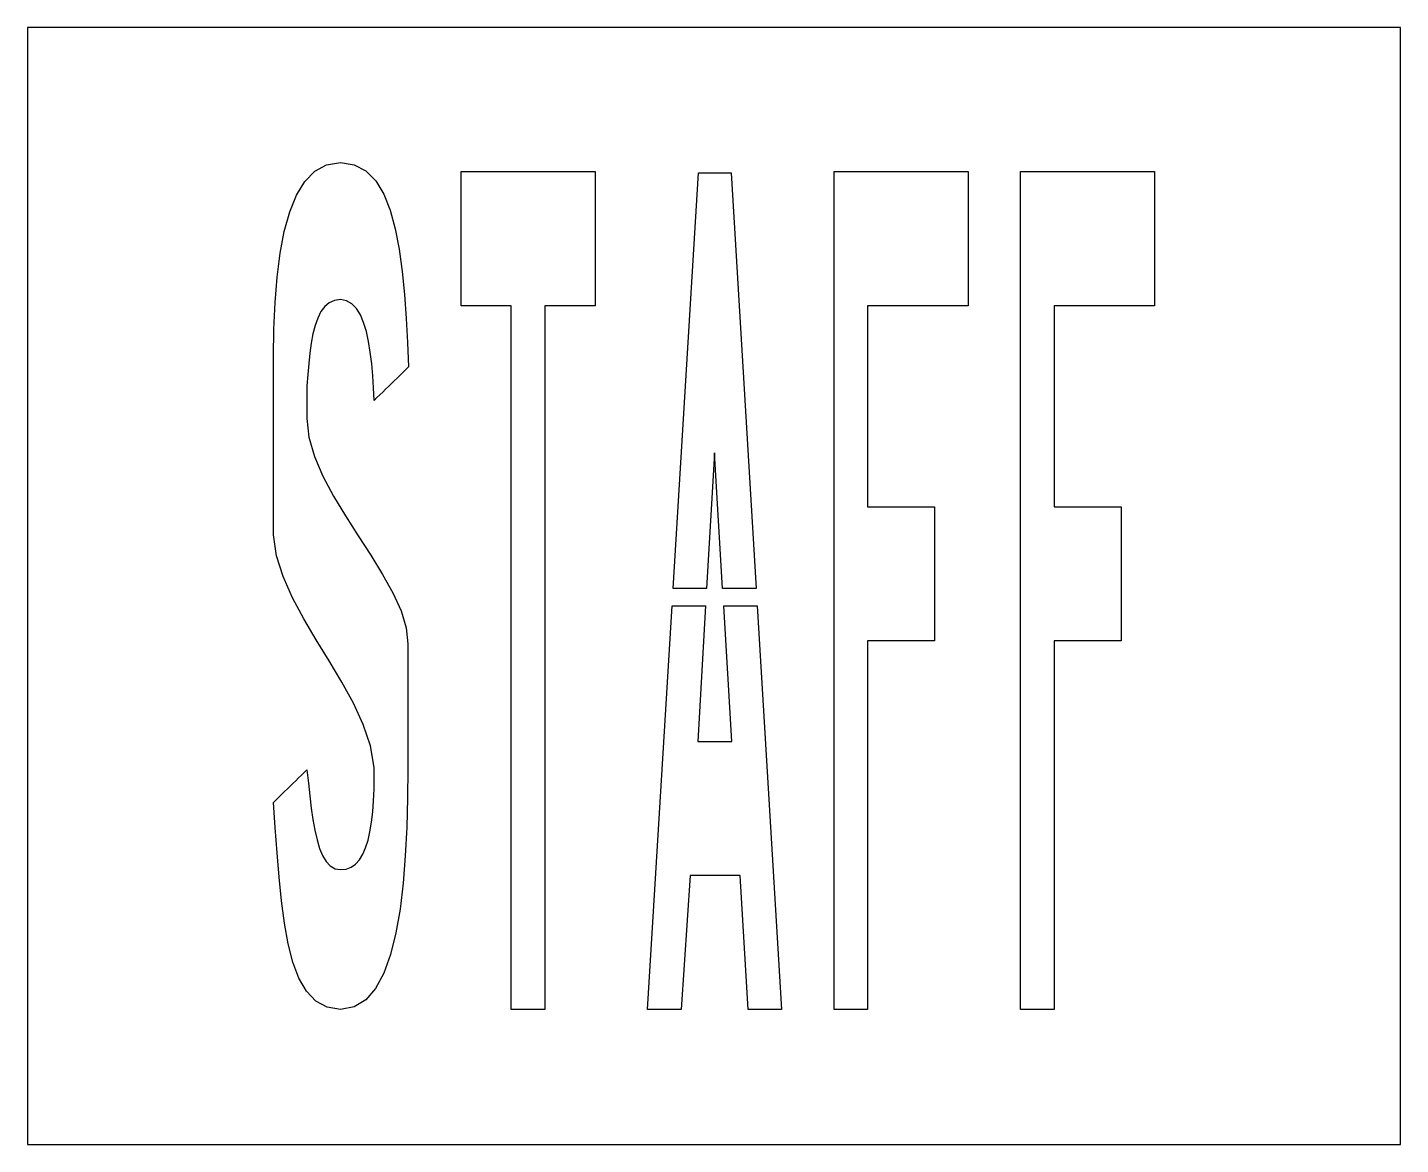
# Model space of a CAD drawing. Extents: x 0 to 59, y 0 to 48.
import ezdxf

# ---------------------------------------------------------------- set-up
doc = ezdxf.new("R2010")
doc.units = 0
doc.layers.add('CUT', color=7, linetype='Continuous')
doc.layers.add('OUTSIDE', color=1, linetype='Continuous')

msp = doc.modelspace()

# ---------------------------------------------------------------- linework, layer by layer
at = {"layer": 'CUT'}
for points in [[(15.307, 40.8354), (15.5842, 40.1442), (15.8038, 39.3522), (15.9766, 38.4702), (16.1062, 37.5198), (16.1998, 36.5226), (16.2754, 35.4966), (16.3294, 34.4562), (16.3798, 33.4194), (16.2538, 33.3006), (16.1314, 33.1782), (16.009, 33.0594), (15.883, 32.937), (15.7606, 32.8182), (15.6382, 32.6994), (15.5122, 32.577), (15.3898, 32.4582), (15.2674, 32.3358), (15.1414, 32.217), (15.019, 32.0982), (14.8966, 31.9758), (14.8714, 32.5086), (14.8354, 33.0378), (14.7922, 33.549), (14.731, 34.0422), (14.6554, 34.5066), (14.5618, 34.935), (14.443, 35.3166), (14.3062, 35.6514), (14.137, 35.9214), (13.9426, 36.1266), (13.7158, 36.2598), (13.453, 36.3066), (13.1902, 36.2742), (12.967, 36.1734), (12.7726, 36.0114), (12.6106, 35.7882), (12.4738, 35.5146), (12.3622, 35.1978), (12.2686, 34.8342), (12.1966, 34.4382), (12.1354, 34.0098), (12.085, 33.5598), (12.0454, 33.0882), (12.0094, 32.6022), (12.0094, 32.4834), (12.0094, 32.3682), (12.0094, 32.2494), (12.0094, 32.1342), (12.0094, 32.0154), (12.0094, 31.9002), (12.0094, 31.7814), (12.0094, 31.6662), (12.0094, 31.5474), (12.0094, 31.4322), (12.0094, 31.3134), (12.0094, 31.1982), (12.0958, 30.3882), (12.3334, 29.5602), (12.697, 28.7178), (13.1506, 27.8646), (13.6654, 27.0114), (14.209, 26.1582), (14.7526, 25.3194), (15.2602, 24.4986), (15.703, 23.703), (16.0522, 22.9362), (16.2754, 22.2054), (16.3402, 21.5214), (16.3402, 21.075), (16.3402, 20.625), (16.3402, 20.1786), (16.3402, 19.7286), (16.3402, 19.2786), (16.3402, 18.8322), (16.3402, 18.3822), (16.3402, 17.9358), (16.3402, 17.4858), (16.3402, 17.0358), (16.3402, 16.5894), (16.3402, 16.1394), (16.3258, 14.883), (16.297, 13.6302), (16.2358, 12.4062), (16.1422, 11.229), (16.0126, 10.1166), (15.8326, 9.0906), (15.6022, 8.1654), (15.3142, 7.3662), (14.9614, 6.711), (14.5366, 6.2214), (14.0362, 5.9118), (13.453, 5.8038), (12.8734, 5.8974), (12.391, 6.1638), (11.9914, 6.585), (11.6674, 7.1502), (11.4082, 7.8378), (11.203, 8.6298), (11.041, 9.5154), (10.915, 10.473), (10.8142, 11.4846), (10.7314, 12.5394), (10.6486, 13.6158), (10.5658, 14.6958), (10.6846, 14.8146), (10.807, 14.9298), (10.9258, 15.0486), (11.0482, 15.1638), (11.167, 15.2826), (11.2858, 15.3978), (11.4082, 15.5166), (11.527, 15.6318), (11.6494, 15.7506), (11.7682, 15.8658), (11.8906, 15.9846), (12.0094, 16.0998), (12.0706, 15.531), (12.1318, 14.9802), (12.1966, 14.4546), (12.2686, 13.9614), (12.3514, 13.5042), (12.445, 13.0902), (12.553, 12.723), (12.6826, 12.4134), (12.8338, 12.1578), (13.0102, 11.9706), (13.2154, 11.8518), (13.453, 11.8122), (13.6942, 11.8374), (13.9066, 11.9202), (14.0974, 12.0534), (14.263, 12.237), (14.407, 12.471), (14.5294, 12.7518), (14.6338, 13.0758), (14.7166, 13.443), (14.785, 13.8498), (14.8354, 14.2926), (14.8714, 14.7714), (14.8966, 15.2826), (14.9038, 16.2078), (14.7382, 17.1294), (14.4286, 18.0474), (14.0074, 18.9618), (13.5106, 19.8726), (12.9634, 20.7834), (12.4054, 21.6906), (11.869, 22.5942), (11.383, 23.4978), (10.9834, 24.4014), (10.699, 25.3014), (10.5658, 26.205), (10.5658, 26.7414), (10.5658, 27.2778), (10.5658, 27.8142), (10.5658, 28.3506), (10.5658, 28.8834), (10.5658, 29.4198), (10.5658, 29.9562), (10.5658, 30.4926), (10.5658, 31.029), (10.5658, 31.5654), (10.5658, 32.1018), (10.5658, 32.6382), (10.5658, 33.8478), (10.591, 35.0358), (10.6414, 36.1806), (10.7314, 37.275), (10.8574, 38.2974), (11.0338, 39.237), (11.2678, 40.0758), (11.5594, 40.7958), (11.9158, 41.3826), (12.3478, 41.8218), (12.8554, 42.099), (13.453, 42.1962), (14.0434, 42.1026), (14.5438, 41.8326), (14.965, 41.4042)], [(22.2298, 5.8038), (20.7898, 5.8038), (20.7898, 36.0438), (18.6298, 36.0438), (18.6298, 41.8038), (24.3934, 41.8038), (24.3934, 36.0438), (22.2298, 36.0438)], [(28.8322, 41.7498), (30.2398, 41.7498), (31.3161, 23.8972), (29.8717, 23.8972), (29.5234, 29.7186), (29.1836, 23.8972), (27.7451, 23.8972)], [(36.097, 36.0438), (36.097, 27.4038), (38.977, 27.4038), (38.977, 21.6438), (36.097, 21.6438), (36.097, 5.8038), (34.657, 5.8038), (34.657, 41.8038), (40.4206, 41.8038), (40.4206, 36.0438)], [(48.4342, 36.0438), (44.1106, 36.0438), (44.1106, 27.4038), (46.9906, 27.4038), (46.9906, 21.6438), (44.1106, 21.6438), (44.1106, 5.8038), (42.6706, 5.8038), (42.6706, 41.8038), (48.4342, 41.8038)], [(28.4758, 11.5638), (28.0834, 5.8038), (26.6434, 5.8038), (27.6993, 23.1452), (29.1396, 23.1452), (28.7998, 17.3238), (30.265, 17.3238), (29.9167, 23.1452), (31.3615, 23.1452), (32.407, 5.8038), (30.9634, 5.8038), (30.625, 11.5638)]]:
    msp.add_lwpolyline(points, close=True, dxfattribs=at)
at = {"layer": 'OUTSIDE'}
msp.add_lwpolyline([(0, 0), (59, 0), (59, 48), (0, 48)], close=True, dxfattribs=at)

doc.saveas('drawing.dxf')
